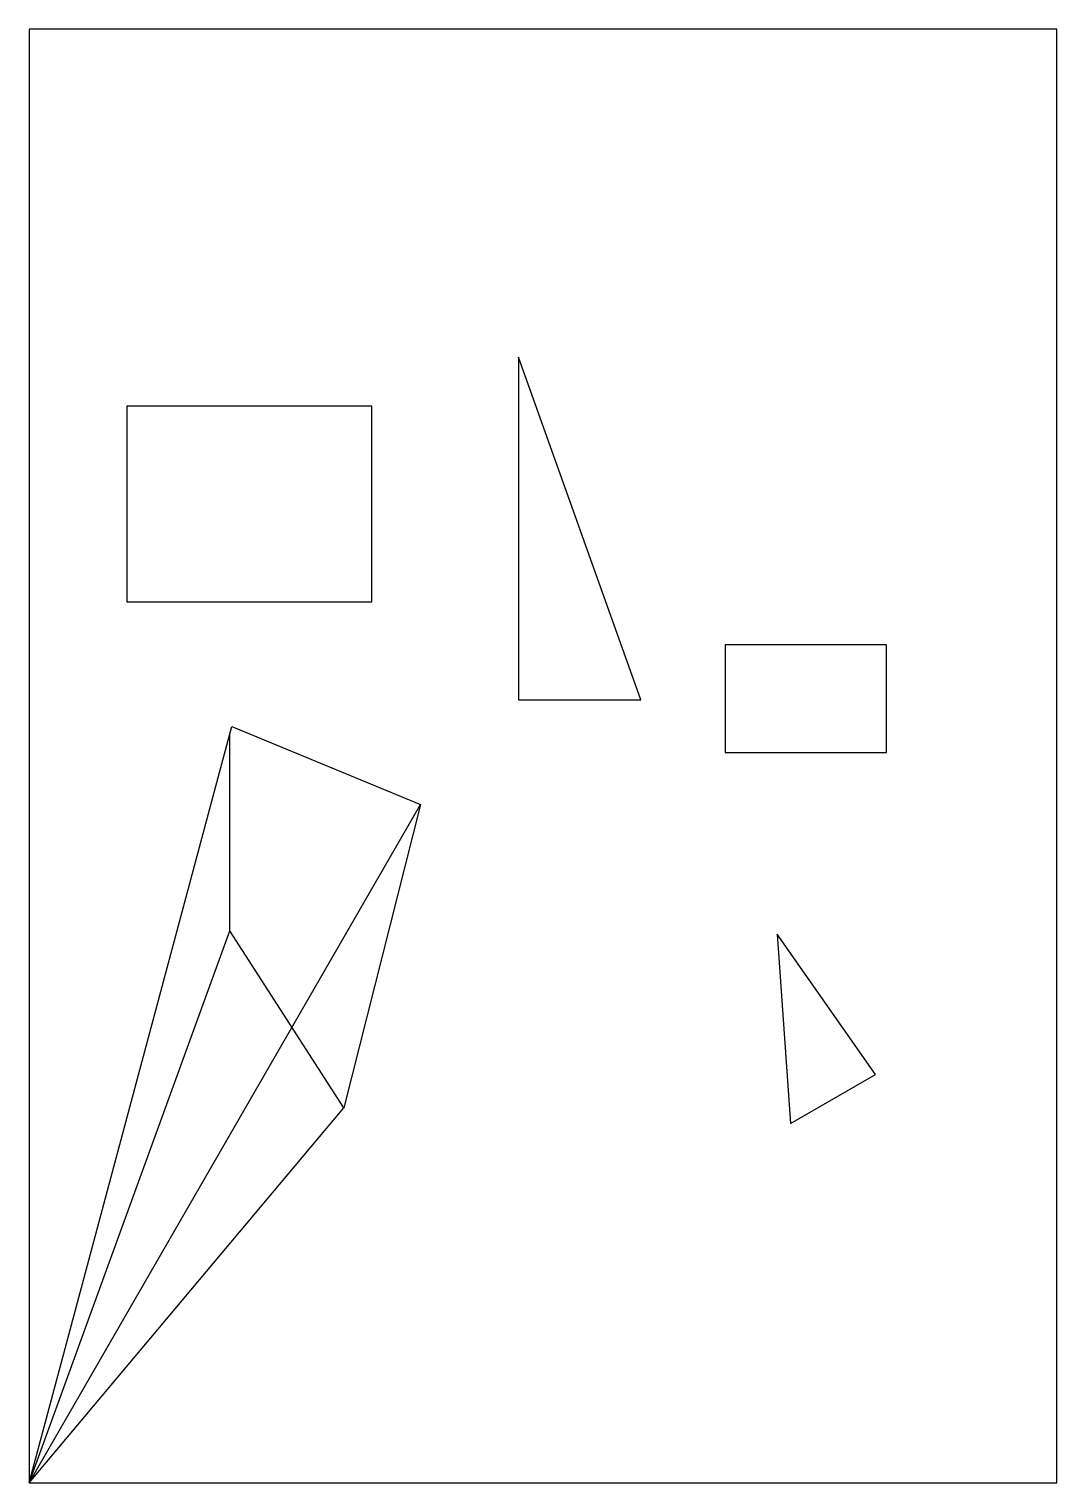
# Model space of a CAD drawing. Header units: millimetres. Extents: x 0 to 210, y 0 to 297.
import ezdxf

# ---------------------------------------------------------------- set-up
doc = ezdxf.new("R2010")
doc.units = ezdxf.units.MM

msp = doc.modelspace()

# ---------------------------------------------------------------- linework, layer by layer
for p, q in [((100, 230), (100, 160)), ((125, 160), (100, 230)), ((20, 220), (20, 180)), ((70, 220), (20, 220)), ((70, 180), (70, 220)), ((20, 180), (70, 180)), ((175.19, 171.24), (142.19, 171.24)), ((142.19, 171.24), (142.19, 149.24)), ((175.19, 149.24), (175.19, 171.24)), ((100, 160), (125, 160)), ((0, 0), (41.41, 154.55)), ((41.41, 154.55), (80, 138.56)), ((41.04, 112.76), (41.04, 153.17)), ((142.19, 149.24), (175.19, 149.24)), ((0, 0), (80, 138.56)), ((80, 138.56), (64.28, 76.6)), ((0, 0), (41.04, 112.76)), ((64.28, 76.6), (41.04, 112.76)), ((172.9, 83.41), (152.83, 112.08)), ((152.83, 112.08), (155.58, 73.41)), ((155.58, 73.41), (172.9, 83.41)), ((0, 0), (64.28, 76.6))]:
    msp.add_line(p, q)
msp.add_lwpolyline([(0, 0), (210, 0), (210, 297), (0, 297)], close=True)

doc.saveas('drawing.dxf')
